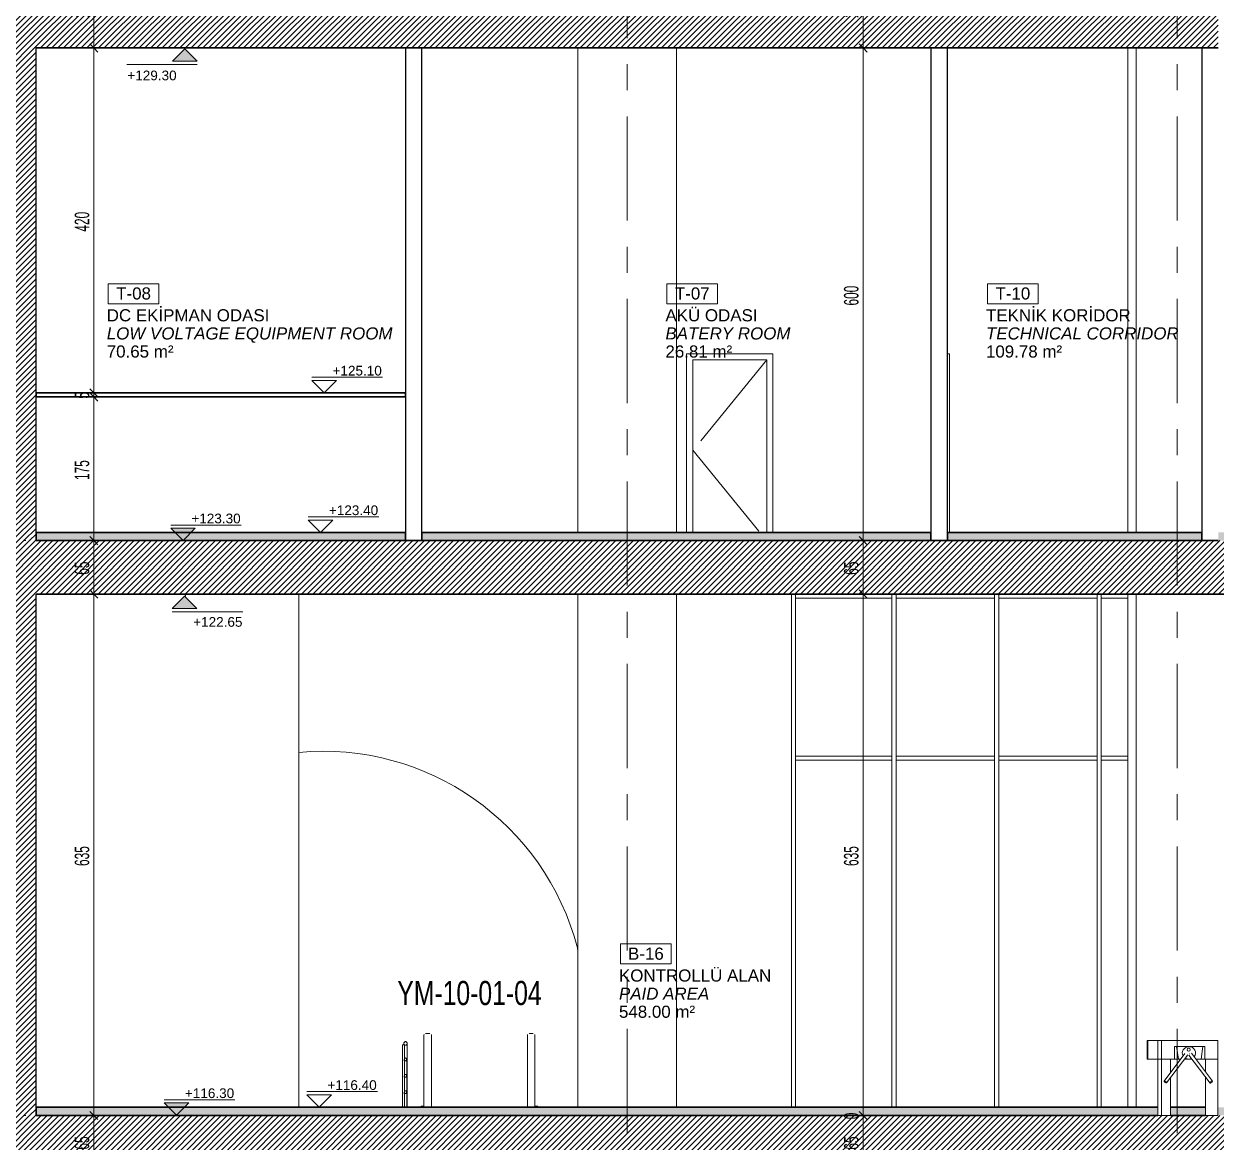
# Model space of a CAD drawing. Header units: centimetres. Extents: x 1976 to 8269, y 9888 to 14030.
# Drawn here: x 4126 to 5578, y 11598 to 12959 of the extents above; entities that cross this region are included whole.
import ezdxf

# ---------------------------------------------------------------- set-up
doc = ezdxf.new("R2010")
doc.units = ezdxf.units.CM
doc.header["$LTSCALE"] = 200
for name, pattern in [('Centre', [3.175, 0.635, -0.47625, 1.5875, -0.47625]), ('Dot 1mm', [0.1, 0, -0.1]), ('Grid Line 1_4_', [1.11125, 0.635, -0.15875, 0.15875, -0.15875])]:
    doc.linetypes.add(name, pattern=pattern)
for name, color, linetype, lineweight in [('A-ANNO-DIMS', 211, 'Continuous', 9), ('A-ANNO-DIMS-100', 211, 'Continuous', 9), ('A-AREA-IDEN', 2, 'Continuous', 9), ('A-DOOR', 31, 'Continuous', 9), ('A-DOOR-FRAM', 31, 'Continuous', 9), ('A-FLOR', 192, 'Continuous', 9), ('A-FLOR-HRAL', 11, 'Continuous', 9), ('A-FLOR-LEVL', 51, 'Continuous', 9), ('A-FLOR-PATT', 8, 'Continuous', 9), ('A-GENM', 13, 'Continuous', 9), ('A-GLAZ-CWMG', 51, 'Continuous', 9), ('A-WALL', 113, 'Continuous', 9), ('A-WALL-PATT', 111, 'Continuous', 25), ('G-ANNO-DIMS', 111, 'Continuous', 9), ('G-ANNO-TEXT', 231, 'Continuous', 9), ('Q-SPCQ', 91, 'Continuous', 9), ('S-COLS', 52, 'Continuous', 9), ('S-GRID', 1, 'Continuous', 9)]:
    doc.layers.add(name, color=color, linetype=linetype, lineweight=lineweight)
doc.styles.add('Arial_3', font='arial.ttf', dxfattribs={"height": 14.752994})
doc.styles.add('Arial_5', font='arial.ttf', dxfattribs={"height": 11.802395})
doc.styles.add('Arial_I', font='ariali.ttf', dxfattribs={"height": 14.752994})
doc.styles.add('Swis721 LtCn BT', font='swisscl.ttf', dxfattribs={"height": 29.399076})
doc.styles.add('Swis721 LtCn BT_2', font='swisscl.ttf', dxfattribs={"width": 0.8, "height": 17.639445})
doc.dimstyles.new('IUAS_DIMENSION_INSIDE_100', dxfattribs={"dimscale": 30.48, "dimtxt": 18, "dimasz": 0.328084, "dimexe": 0.328084, "dimexo": 0.0625, "dimgap": 0, "dimtad": 1, "dimdec": 0, "dimdsep": 46, "dimtxsty": 'Swis721 LtCn BT_2', "dimblk1": 'OBLIQUE', "dimblk2": 'OBLIQUE', "dimsah": 1, "dimcen": 0.09, "dimdle": 0.328084, "dimazin": 0, "dimtfac": 1, "dimtdec": 4, "dimtix": 1, "dimtmove": 0, "dimatfit": 3, "dimfxl": 0.656168, "dimfxlon": 1, "dimtvp": 1, "dimtolj": 1, "dimtzin": 0, "dimarcsym": 2})
pattern_1 = [(45, (4932.762, 11977.5), (-3.535534, 3.535534), [])]
pattern_2 = [(50, (4932.76, 11977.5), (72.8738, -6.376), [7.62, -83.82]), (355, (4932.76, 11977.5), (-14.097, 76.4224), [6.096, -67.056]), (100.451, (4938.835, 11976.97), (58.777, 70.047), [6.476, -71.236]), (46.184, (4932.76, 11997.82), (108.4314, -16.8175), [11.43, -125.73]), (96.636, (4941.8, 11996.42), (94.961, 98.971), [9.714, -106.854]), (351.184, (4932.76, 11997.82), (94.962, 98.97), [9.144, -100.584]), (21, (4942.92, 11992.74), (60.6457, -40.9065), [7.62, -83.82]), (326, (4942.92, 11992.74), (24.721, 73.675), [6.096, -67.056]), (71.451, (4947.976, 11989.33), (85.367, 32.7687), [6.476, -71.236]), (37.5, (4932.762, 11977.5), (1.23552, 33.82243), [3.353, -62.89, 3.353, -64.719, -67.31]), (37.5, (4932.762, 11977.5), (1.23552, 33.82243), [-134.315, 3.353, -63.957]), (7.5, (4932.762, 11977.5), (26.72815, 40.07255), [3.353, -35.458, 3.353, -61.366, -25.654]), (7.5, (4932.762, 11977.5), (26.72815, 40.07255), [-103.53, 3.353, -22.301]), (327.5, (4910.105, 11977.5), (54.2363, -2.2921), [3.353, -22.047, 3.353, -75.895, -105.156]), (327.5, (4910.105, 11977.5), (54.2363, -2.2921), [-104.648, 3.353, -101.803]), (317.5, (4899.945, 11977.5), (59.2516, 10.1701), [3.353, -29.667, 3.353, -49.276, -74.676]), (317.5, (4899.945, 11977.5), (59.2516, 10.1701), [-85.649, 3.353, -71.323])]

# ---------------------------------------------------------------- blocks, each defined once
blk = doc.blocks.new('A-YURUYEN MERDIVEN - 695_00-1415770-B')
at = {"layer": 'A-GENM'}
for p, q in [((4620, 11730), (4615, 11730)), ((4746, 11730), (4741, 11730)), ((4609.8, 11641.2), (4608.5, 11640)), ((4613, 11641.2), (4609.8, 11641.2)), ((4622.5, 11640), (4622, 11640.5)), ((4738.9, 11640.4), (4738.5, 11640)), ((4751.3, 11641.2), (4748, 11641.2)), ((4752.5, 11640), (4751.3, 11641.2))]:
    blk.add_line(p, q, dxfattribs=at)
at = {"layer": 'A-GENM', "flags": 128}
for points in [[(4613, 11728), (4613, 11728.1), (4613, 11728.2), (4613, 11728.2), (4613.1, 11728.3), (4613.1, 11728.4), (4613.1, 11728.5)], [(4613, 11728), (4613, 11728), (4613, 11727.9), (4613, 11727.7), (4613, 11727.4), (4613, 11727.1), (4613, 11726.7), (4613, 11726.3), (4613, 11725.8), (4613, 11725.2), (4613, 11724.5), (4613, 11723.8), (4613, 11723), (4613, 11722.2), (4613, 11721.3), (4613, 11720.3), (4613, 11719.3), (4613, 11718.2), (4613, 11717.1), (4613, 11715.9), (4613, 11714.7), (4613, 11713.4), (4613, 11712), (4613, 11710.7), (4613, 11709.2), (4613, 11707.8), (4613, 11706.3), (4613, 11704.7), (4613, 11703.2), (4613, 11701.6), (4613, 11699.9), (4613, 11698.3), (4613, 11696.6), (4613, 11694.9), (4613, 11693.2), (4613, 11691.5), (4613, 11689.7), (4613, 11688), (4613, 11686.2), (4613, 11684.5), (4613, 11682.7), (4613, 11681), (4613, 11679.2), (4613, 11677.5), (4613, 11675.7), (4613, 11674), (4613, 11672.3), (4613, 11670.6), (4613, 11668.9), (4613, 11667.3), (4613, 11665.7), (4613, 11664.1), (4613, 11662.6), (4613, 11661), (4613, 11659.5), (4613, 11658.1), (4613, 11656.7), (4613, 11655.3), (4613, 11654), (4613, 11652.8), (4613, 11651.6), (4613, 11650.4), (4613, 11649.3), (4613, 11648.2), (4613, 11647.2), (4613, 11646.3), (4613, 11645.4), (4613, 11644.6), (4613, 11643.9), (4613, 11643.2), (4613, 11642.5), (4613, 11642), (4613, 11641.5), (4613, 11641.1), (4613, 11640.7), (4613, 11640.4), (4613, 11640.2), (4613, 11640.1), (4613, 11640), (4613, 11640)], [(4622, 11728.4), (4622, 11728.3), (4622, 11728.3), (4622, 11728.2), (4622, 11728.1), (4622, 11728), (4622, 11728)], [(4622, 11640), (4622, 11640), (4622, 11640.1), (4622, 11640.3), (4622, 11640.6), (4622, 11640.9), (4622, 11641.3), (4622, 11641.7), (4622, 11642.2), (4622, 11642.8), (4622, 11643.5), (4622, 11644.2), (4622, 11645), (4622, 11645.8), (4622, 11646.7), (4622, 11647.7), (4622, 11648.7), (4622, 11649.8), (4622, 11650.9), (4622, 11652.1), (4622, 11653.3), (4622, 11654.6), (4622, 11656), (4622, 11657.3), (4622, 11658.8), (4622, 11660.2), (4622, 11661.7), (4622, 11663.3), (4622, 11664.8), (4622, 11666.4), (4622, 11668.1), (4622, 11669.7), (4622, 11671.4), (4622, 11673.1), (4622, 11674.8), (4622, 11676.5), (4622, 11678.3), (4622, 11680), (4622, 11681.8), (4622, 11683.5), (4622, 11685.3), (4622, 11687), (4622, 11688.8), (4622, 11690.5), (4622, 11692.3), (4622, 11694), (4622, 11695.7), (4622, 11697.4), (4622, 11699.1), (4622, 11700.7), (4622, 11702.3), (4622, 11703.9), (4622, 11705.4), (4622, 11707), (4622, 11708.5), (4622, 11709.9), (4622, 11711.3), (4622, 11712.7), (4622, 11714), (4622, 11715.2), (4622, 11716.4), (4622, 11717.6), (4622, 11718.7), (4622, 11719.8), (4622, 11720.8), (4622, 11721.7), (4622, 11722.6), (4622, 11723.4), (4622, 11724.1), (4622, 11724.8), (4622, 11725.5), (4622, 11726), (4622, 11726.5), (4622, 11726.9), (4622, 11727.3), (4622, 11727.6), (4622, 11727.8), (4622, 11727.9), (4622, 11728), (4622, 11728)], [(4739, 11728), (4739, 11728.1), (4739, 11728.2), (4739, 11728.2), (4739.1, 11728.3), (4739.1, 11728.4), (4739.1, 11728.5)], [(4739, 11728), (4739, 11728), (4739, 11727.9), (4739, 11727.7), (4739, 11727.4), (4739, 11727.1), (4739, 11726.7), (4739, 11726.3), (4739, 11725.8), (4739, 11725.2), (4739, 11724.5), (4739, 11723.8), (4739, 11723), (4739, 11722.2), (4739, 11721.3), (4739, 11720.3), (4739, 11719.3), (4739, 11718.2), (4739, 11717.1), (4739, 11715.9), (4739, 11714.7), (4739, 11713.4), (4739, 11712), (4739, 11710.7), (4739, 11709.2), (4739, 11707.8), (4739, 11706.3), (4739, 11704.7), (4739, 11703.2), (4739, 11701.6), (4739, 11699.9), (4739, 11698.3), (4739, 11696.6), (4739, 11694.9), (4739, 11693.2), (4739, 11691.5), (4739, 11689.7), (4739, 11688), (4739, 11686.2), (4739, 11684.5), (4739, 11682.7), (4739, 11681), (4739, 11679.2), (4739, 11677.5), (4739, 11675.7), (4739, 11674), (4739, 11672.3), (4739, 11670.6), (4739, 11668.9), (4739, 11667.3), (4739, 11665.7), (4739, 11664.1), (4739, 11662.6), (4739, 11661), (4739, 11659.5), (4739, 11658.1), (4739, 11656.7), (4739, 11655.3), (4739, 11654), (4739, 11652.8), (4739, 11651.6), (4739, 11650.4), (4739, 11649.3), (4739, 11648.2), (4739, 11647.2), (4739, 11646.3), (4739, 11645.4), (4739, 11644.6), (4739, 11643.9), (4739, 11643.2), (4739, 11642.5), (4739, 11642), (4739, 11641.5), (4739, 11641.1), (4739, 11640.7), (4739, 11640.4), (4739, 11640.2), (4739, 11640.1), (4739, 11640), (4739, 11640)], [(4748, 11728.4), (4748, 11728.3), (4748, 11728.3), (4748, 11728.2), (4748, 11728.1), (4748, 11728), (4748, 11728)], [(4748, 11640), (4748, 11640), (4748, 11640.1), (4748, 11640.3), (4748, 11640.6), (4748, 11640.9), (4748, 11641.3), (4748, 11641.7), (4748, 11642.2), (4748, 11642.8), (4748, 11643.5), (4748, 11644.2), (4748, 11645), (4748, 11645.8), (4748, 11646.7), (4748, 11647.7), (4748, 11648.7), (4748, 11649.8), (4748, 11650.9), (4748, 11652.1), (4748, 11653.3), (4748, 11654.6), (4748, 11656), (4748, 11657.3), (4748, 11658.8), (4748, 11660.2), (4748, 11661.7), (4748, 11663.3), (4748, 11664.8), (4748, 11666.4), (4748, 11668.1), (4748, 11669.7), (4748, 11671.4), (4748, 11673.1), (4748, 11674.8), (4748, 11676.5), (4748, 11678.3), (4748, 11680), (4748, 11681.8), (4748, 11683.5), (4748, 11685.3), (4748, 11687), (4748, 11688.8), (4748, 11690.5), (4748, 11692.3), (4748, 11694), (4748, 11695.7), (4748, 11697.4), (4748, 11699.1), (4748, 11700.7), (4748, 11702.3), (4748, 11703.9), (4748, 11705.4), (4748, 11707), (4748, 11708.5), (4748, 11709.9), (4748, 11711.3), (4748, 11712.7), (4748, 11714), (4748, 11715.2), (4748, 11716.4), (4748, 11717.6), (4748, 11718.7), (4748, 11719.8), (4748, 11720.8), (4748, 11721.7), (4748, 11722.6), (4748, 11723.4), (4748, 11724.1), (4748, 11724.8), (4748, 11725.5), (4748, 11726), (4748, 11726.5), (4748, 11726.9), (4748, 11727.3), (4748, 11727.6), (4748, 11727.8), (4748, 11727.9), (4748, 11728), (4748, 11728)]]:
    blk.add_lwpolyline(points, dxfattribs=at)
blk = doc.blocks.new('Normal-Turnstile - 3 Lanes _1 ADA DUZ-1448486-B')
at = {"layer": 'Q-SPCQ'}
for p, q in [((5493.7, 11721.4), (5494.7, 11721.4)), ((5493.7, 11721.4), (5493.7, 11698.6)), ((5494.7, 11721.4), (5507, 11721.4)), ((5494.7, 11721.4), (5494.7, 11698.6)), ((5507, 11721.4), (5511.4, 11721.4)), ((5507, 11721.4), (5507, 11698.6)), ((5511.4, 11721.4), (5578.1, 11721.4)), ((5511.4, 11721.4), (5511.4, 11698.6)), ((5578.1, 11721.4), (5580, 11721.4)), ((5580, 11698.6), (5580, 11721.4)), ((5539.7, 11705.4), (5514.5, 11671.9)), ((5527.3, 11698.6), (5527.3, 11713.8)), ((5527.3, 11713.8), (5564.2, 11713.8)), ((5529.6, 11713.8), (5532, 11698.6)), ((5573.6, 11671.8), (5547.9, 11705.9)), ((5559.5, 11698.6), (5561.8, 11713.8)), ((5564.2, 11713.8), (5564.2, 11698.6)), ((5494.7, 11698.6), (5493.7, 11698.6)), ((5507, 11698.6), (5494.7, 11698.6)), ((5511.4, 11698.6), (5507, 11698.6)), ((5507, 11698.6), (5511.4, 11698.6)), ((5507, 11698.6), (5507, 11630)), ((5527.3, 11698.6), (5511.4, 11698.6)), ((5511.4, 11698.6), (5520.3, 11698.6)), ((5511.4, 11698.6), (5511.4, 11630)), ((5517.5, 11669.6), (5543.2, 11703.7)), ((5522.2, 11682.2), (5522.2, 11698.6)), ((5532, 11698.6), (5527.3, 11698.6)), ((5534.6, 11698.6), (5532, 11698.6)), ((5548.6, 11698.6), (5539.4, 11698.6)), ((5544.8, 11703.6), (5570.5, 11669.5)), ((5559.5, 11698.6), (5553.4, 11698.6)), ((5564.2, 11698.6), (5559.5, 11698.6)), ((5578.1, 11698.6), (5564.2, 11698.6)), ((5564.8, 11698.6), (5564.8, 11683.4)), ((5566.7, 11698.6), (5578.1, 11698.6)), ((5580, 11698.6), (5578.1, 11698.6)), ((5578.1, 11698.6), (5580, 11698.6)), ((5580, 11630), (5580, 11698.6)), ((5564.8, 11677.1), (5564.8, 11630)), ((5522.2, 11630), (5522.2, 11675.8)), ((5511.4, 11630), (5507, 11630)), ((5520.3, 11630), (5511.4, 11630)), ((5522.2, 11630), (5520.3, 11630)), ((5564.8, 11630), (5526.7, 11630)), ((5564.8, 11630), (5526.7, 11630)), ((5564.8, 11630), (5526.7, 11630)), ((5566.7, 11630), (5564.8, 11630)), ((5578.1, 11630), (5566.7, 11630)), ((5580, 11630), (5578.1, 11630))]:
    blk.add_line(p, q, dxfattribs=at)
for radius, start, end in [(1.9, 90, 270), (1.91, 270, 90)]:
    blk.add_arc((5544.5, 11710.1), radius, start, end, dxfattribs=at)
for centre, major_axis, ratio, start_param, end_param in [((5544.8, 11706.2), (8.12, 0), 0.929807, 1.570796, 3.628179), ((5544.8, 11706.2), (8.12, 0), 0.929807, 5.619197, 7.853982), ((5546.4, 11704.7), (1.52, 1.15), 0.358368, 1.570796, 1.88135), ((5544.8, 11706.2), (8.12, 0), 0.929807, 4.130847, 4.712389), ((5544.8, 11706.2), (8.12, 0), 0.929807, 4.712389, 5.12881), ((5516, 11670.8), (-1.52, 1.15), 0.358368, 4.712389, 7.853982), ((5516, 11670.8), (-1.52, 1.15), 0.358368, 1.570796, 4.712389), ((5572, 11670.6), (1.52, 1.15), 0.358368, 1.570796, 4.712389), ((5572, 11670.6), (1.52, 1.15), 0.358368, 4.712389, 7.853982)]:
    blk.add_ellipse(centre, major_axis=major_axis, ratio=ratio, start_param=start_param, end_param=end_param, dxfattribs=at)
blk = doc.blocks.new('M_Double-Flush - IUAS_A_DOOR_K5 _yangına dayanıklı saç kapı 180x220_-1640896-B')
at = {"layer": 'A-DOOR-FRAM'}
for p, q in [((5250.5, 12557.6), (5253, 12557.6)), ((5253, 12557.6), (5253, 12340))]:
    blk.add_line(p, q, dxfattribs=at)
blk = doc.blocks.new('Rectangular Mullion - 50 x 150mm-1756262-B')
at = {"layer": 'A-GLAZ-CWMG'}
for q in [(5438, 12265), (5470.5, 12260)]:
    blk.add_line((5438, 12260), q, dxfattribs=at)
blk = doc.blocks.new('Rectangular Mullion - 50 x 150mm-1759122-B')
at = {"layer": 'A-GLAZ-CWMG'}
blk.add_line((5065.527276, 12065), (5065.527276, 12265), dxfattribs=at)
blk = doc.blocks.new('Rectangular Mullion - 50 x 150mm-V3-B')
at = {"layer": 'A-GLAZ-CWMG'}
for p, q in [((5065.5, 12260), (5065.5, 12265)), ((5065.5, 12260), (5183, 12260)), ((5183, 12265), (5183, 12260))]:
    blk.add_line(p, q, dxfattribs=at)
blk = doc.blocks.new('Rectangular Mullion - 50 x 150mm-1756267-B')
at = {"layer": 'A-GLAZ-CWMG'}
for p, q in [((5188, 12260), (5188, 12265)), ((5188, 12260), (5308, 12260)), ((5308, 12265), (5308, 12260))]:
    blk.add_line(p, q, dxfattribs=at)
blk = doc.blocks.new('Rectangular Mullion - 50 x 150mm-1461260-B')
at = {"layer": 'A-GLAZ-CWMG'}
blk.add_line((5065.527276, 11640), (5065.527276, 12065), dxfattribs=at)
blk = doc.blocks.new('Rectangular Mullion - 50 x 150mm-1756269-B')
at = {"layer": 'A-GLAZ-CWMG'}
for p, q in [((5065.5, 12062.5), (5065.5, 12067.5)), ((5183, 12067.5), (5065.5, 12067.5)), ((5065.5, 12062.5), (5183, 12062.5)), ((5183, 12067.5), (5183, 12062.5))]:
    blk.add_line(p, q, dxfattribs=at)
blk = doc.blocks.new('Rectangular Mullion - 50 x 150mm-1756270-B')
at = {"layer": 'A-GLAZ-CWMG'}
for p, q in [((5188, 12062.5), (5188, 12067.5)), ((5308, 12067.5), (5188, 12067.5)), ((5188, 12062.5), (5308, 12062.5)), ((5308, 12067.5), (5308, 12062.5))]:
    blk.add_line(p, q, dxfattribs=at)
blk = doc.blocks.new('Rectangular Mullion - 50 x 150mm-1461251-B')
at = {"layer": 'A-GLAZ-CWMG'}
for p, q in [((5183, 12065), (5183, 11640)), ((5188, 11640), (5188, 12065))]:
    blk.add_line(p, q, dxfattribs=at)
blk = doc.blocks.new('Rectangular Mullion - 50 x 150mm-1759126-B')
at = {"layer": 'A-GLAZ-CWMG'}
for p, q in [((5183, 12265), (5183, 12065)), ((5188, 12065), (5188, 12265))]:
    blk.add_line(p, q, dxfattribs=at)
blk = doc.blocks.new('Rectangular Mullion - 50 x 150mm-V4-B')
at = {"layer": 'A-GLAZ-CWMG'}
for p, q in [((5438, 12062.5), (5438, 12067.5)), ((5470.5, 12067.5), (5438, 12067.5)), ((5438, 12062.5), (5470.5, 12062.5))]:
    blk.add_line(p, q, dxfattribs=at)
blk = doc.blocks.new('M_Single-Flush1 - K1-KAPI 900 x 2200mm-V5-B')
at = {"layer": 'A-DOOR', "linetype": 'Centre'}
for p, q in [((5030.5, 12550), (4940.5, 12440)), ((4940.5, 12440), (5022.3, 12340))]:
    blk.add_line(p, q, dxfattribs=at)
at = {"layer": 'A-DOOR-FRAM'}
for p, q in [((4932.9, 12557.6), (4932.9, 12340)), ((5038.1, 12557.6), (4932.9, 12557.6)), ((4940.5, 12340), (4940.5, 12550)), ((4940.5, 12550), (5030.5, 12550)), ((5030.5, 12550), (5030.5, 12340)), ((5038.1, 12340), (5038.1, 12557.6))]:
    blk.add_line(p, q, dxfattribs=at)
blk = doc.blocks.new('Railing - 25mm 2-1643201-B')
at = {"layer": 'A-FLOR-HRAL'}
for p, q in [((4586.7, 11640), (4586.7, 11715.4)), ((4589.2, 11715.4), (4589.2, 11640))]:
    blk.add_line(p, q, dxfattribs=at)
at = {"layer": 'A-FLOR-HRAL', "flags": 128}
blk.add_lwpolyline([(4586.7, 11715.4), (4586.9, 11715.7), (4587.2, 11716), (4587.7, 11716.1), (4588.3, 11716.1), (4588.8, 11716), (4589.1, 11715.7), (4589.2, 11715.4)], dxfattribs=at)
blk = doc.blocks.new('Railing - Railing-1643190-B')
at = {"layer": 'A-FLOR-HRAL'}
for p, q in [((4588.5, 11717.7), (4588.5, 11715.8)), ((4592.5, 11640), (4592.5, 11717.7)), ((4589, 11698.3), (4589, 11696.5)), ((4592, 11678.3), (4592, 11698.3)), ((4589, 11678.3), (4589, 11676.5)), ((4592, 11658.3), (4592, 11678.3)), ((4589, 11658.3), (4589, 11656.5)), ((4592, 11640), (4592, 11658.3))]:
    blk.add_line(p, q, dxfattribs=at)
at = {"layer": 'A-FLOR-HRAL', "flags": 128}
for points in [[(4592.5, 11717.7), (4592.4, 11718.3), (4592.2, 11718.9), (4591.9, 11719.3), (4591.5, 11719.7), (4591, 11719.9), (4590.5, 11720), (4590, 11719.9), (4589.5, 11719.7), (4589.1, 11719.3), (4588.8, 11718.9), (4588.6, 11718.3), (4588.5, 11717.7)], [(4588.5, 11717.7), (4588.6, 11717.1), (4588.8, 11716.6), (4589.1, 11716.1), (4589.5, 11715.7), (4590, 11715.5), (4590.5, 11715.4), (4591, 11715.5), (4591.5, 11715.7), (4591.9, 11716.1), (4592.2, 11716.6), (4592.4, 11717.1), (4592.5, 11717.7)], [(4592, 11698.3), (4591.9, 11698.7), (4591.8, 11699.1), (4591.5, 11699.5), (4591.2, 11699.8), (4590.9, 11699.9), (4590.5, 11700), (4590.1, 11699.9), (4589.7, 11699.8), (4589.4, 11699.5), (4589.2, 11699.1)], [(4589.2, 11697.4), (4589.4, 11697.1), (4589.7, 11696.8), (4590.1, 11696.6), (4590.5, 11696.6), (4590.9, 11696.6), (4591.2, 11696.8), (4591.5, 11697.1), (4591.8, 11697.4), (4591.9, 11697.8), (4592, 11698.3)], [(4592, 11678.3), (4591.9, 11678.7), (4591.8, 11679.1), (4591.5, 11679.5), (4591.2, 11679.8), (4590.9, 11679.9), (4590.5, 11680), (4590.1, 11679.9), (4589.7, 11679.8), (4589.4, 11679.5), (4589.2, 11679.1)], [(4589.2, 11677.4), (4589.4, 11677.1), (4589.7, 11676.8), (4590.1, 11676.6), (4590.5, 11676.6), (4590.9, 11676.6), (4591.2, 11676.8), (4591.5, 11677.1), (4591.8, 11677.4), (4591.9, 11677.8), (4592, 11678.3)], [(4592, 11658.3), (4591.9, 11658.7), (4591.8, 11659.1), (4591.5, 11659.5), (4591.2, 11659.8), (4590.9, 11659.9), (4590.5, 11660), (4590.1, 11659.9), (4589.7, 11659.8), (4589.4, 11659.5), (4589.2, 11659.1)], [(4589.2, 11657.4), (4589.4, 11657.1), (4589.7, 11656.8), (4590.1, 11656.6), (4590.5, 11656.6), (4590.9, 11656.6), (4591.2, 11656.8), (4591.5, 11657.1), (4591.8, 11657.4), (4591.9, 11657.8), (4592, 11658.3)]]:
    blk.add_lwpolyline(points, dxfattribs=at)
blk.add_blockref('Railing - 25mm 2-1643201-B', (0, 0))
blk = doc.blocks.new('IUAS_A_ROOM_100S - No_İsmi_Alan-1315501-B')
at = {"layer": 'A-AREA-IDEN'}
for p, q in [((4228.2, 12642.9), (4228.2, 12618.5)), ((4228.2, 12642.9), (4290.2, 12642.9)), ((4290.2, 12642.9), (4290.2, 12618.5)), ((4228.2, 12618.5), (4290.2, 12618.5))]:
    blk.add_line(p, q, dxfattribs=at)
blk = doc.blocks.new('Spot Elevations - IUAS_A_SECTION_FLOOR_CONCRETE-1317280-B')
at = {"layer": 'G-ANNO-DIMS'}
blk.add_hatch(color=256, dxfattribs=at).paths.add_polyline_path([(5801.8, 10950), (5786.8, 10935), (5771.8, 10950)], flags=0)
for p, q in [((5771.8, 10954), (5857.8, 10954)), ((5771.8, 10950), (5801.8, 10950)), ((5786.8, 10935), (5771.8, 10950)), ((5801.8, 10950), (5771.8, 10950)), ((5771.8, 10950), (5786.8, 10935)), ((5801.8, 10950), (5786.8, 10935)), ((5786.8, 10935), (5801.8, 10950))]:
    blk.add_line(p, q, dxfattribs=at)
blk = doc.blocks.new('DIMBLOCK8-B')
at = {"layer": 'A-ANNO-DIMS-100', "transparency": 16777216}
for p, q in [((4230.9, 13030), (4200.9, 13030)), ((4210.9, 13030), (4205.9, 13035)), ((4210.9, 13040), (4210.9, 12930)), ((4210.9, 13030), (4215.9, 13025)), ((4210.9, 13030), (4230.9, 13030)), ((4230.9, 12930), (4200.9, 12930)), ((4210.9, 12930), (4205.9, 12935)), ((4210.9, 12930), (4215.9, 12925)), ((4210.9, 12930), (4230.9, 12930))]:
    blk.add_line(p, q, dxfattribs=at)
at = {"layer": 'A-ANNO-DIMS-100', "color": 0, "transparency": 16777216, "insert": (4187.6, 12966.3), "char_height": 17.64, "width": 32.914, "attachment_point": 1, "rotation": 90, "line_spacing_factor": 0.971848, "style": 'Swis721 LtCn BT_2'}
blk.add_mtext('100', dxfattribs=at)
blk = doc.blocks.new('_Oblique')
at = {"color": 0, "linetype": 'ByBlock', "lineweight": -2}
blk.add_line((-0.5, -0.5), (0.5, 0.5), dxfattribs=at)
blk = doc.blocks.new('DIMBLOCK9-B')
at = {"layer": 'A-ANNO-DIMS-100', "transparency": 16777216}
for p, q in [((4230.9, 12930), (4200.9, 12930)), ((4210.9, 12930), (4205.9, 12935)), ((4210.9, 12930), (4210.9, 12510)), ((4210.9, 12930), (4215.9, 12925)), ((4210.9, 12930), (4230.9, 12930)), ((4230.9, 12510), (4200.9, 12510)), ((4210.9, 12510), (4205.9, 12515)), ((4210.9, 12510), (4215.9, 12505)), ((4210.9, 12510), (4230.9, 12510))]:
    blk.add_line(p, q, dxfattribs=at)
at = {"layer": 'A-ANNO-DIMS-100', "color": 0, "transparency": 16777216, "insert": (4187.6, 12706.3), "char_height": 17.64, "width": 32.914, "attachment_point": 1, "rotation": 90, "line_spacing_factor": 0.971848, "style": 'Swis721 LtCn BT_2'}
blk.add_mtext('420', dxfattribs=at)
blk = doc.blocks.new('DIMBLOCK10-B')
at = {"layer": 'A-ANNO-DIMS-100', "transparency": 16777216}
for p, q in [((4230.9, 12510), (4200.9, 12510)), ((4230.9, 12505), (4200.9, 12505)), ((4210.9, 12510), (4205.9, 12515)), ((4210.9, 12505), (4205.9, 12510)), ((4210.9, 12510), (4210.9, 12505)), ((4210.9, 12510), (4215.9, 12505)), ((4210.9, 12510), (4230.9, 12510)), ((4210.9, 12505), (4215.9, 12500)), ((4210.9, 12505), (4230.9, 12505))]:
    blk.add_line(p, q, dxfattribs=at)
at = {"layer": 'A-ANNO-DIMS-100', "color": 0, "transparency": 16777216, "insert": (4187.6, 12502.9), "char_height": 17.639, "width": 10.971, "attachment_point": 1, "rotation": 90, "line_spacing_factor": 0.971848, "style": 'Swis721 LtCn BT_2'}
blk.add_mtext('\\fSwis721 LtCn BT|b0|i0|c162|p34|;\\W.8;5', dxfattribs=at)
blk = doc.blocks.new('DIMBLOCK11-B')
at = {"layer": 'A-ANNO-DIMS-100', "transparency": 16777216}
for p, q in [((4230.9, 12505), (4200.9, 12505)), ((4210.9, 12505), (4205.9, 12510)), ((4210.9, 12505), (4210.9, 12330)), ((4210.9, 12505), (4215.9, 12500)), ((4210.9, 12505), (4230.9, 12505)), ((4230.9, 12330), (4200.9, 12330)), ((4210.9, 12330), (4205.9, 12335)), ((4210.9, 12330), (4215.9, 12325)), ((4210.9, 12330), (4230.9, 12330))]:
    blk.add_line(p, q, dxfattribs=at)
at = {"layer": 'A-ANNO-DIMS-100', "color": 0, "transparency": 16777216, "insert": (4187.6, 12403.8), "char_height": 17.64, "width": 32.914, "attachment_point": 1, "rotation": 90, "line_spacing_factor": 0.971848, "style": 'Swis721 LtCn BT_2'}
blk.add_mtext('175', dxfattribs=at)
blk = doc.blocks.new('DIMBLOCK12-B')
at = {"layer": 'A-ANNO-DIMS-100', "transparency": 16777216}
for p, q in [((4230.9, 12330), (4200.9, 12330)), ((4210.9, 12330), (4205.9, 12335)), ((4210.9, 12330), (4210.9, 12265)), ((4210.9, 12330), (4215.9, 12325)), ((4210.9, 12330), (4230.9, 12330)), ((4230.9, 12265), (4200.9, 12265)), ((4210.9, 12265), (4205.9, 12270)), ((4210.9, 12265), (4215.9, 12260)), ((4210.9, 12265), (4230.9, 12265))]:
    blk.add_line(p, q, dxfattribs=at)
at = {"layer": 'A-ANNO-DIMS-100', "color": 0, "transparency": 16777216, "insert": (4187.6, 12288.4), "char_height": 17.64, "width": 21.943, "attachment_point": 1, "rotation": 90, "line_spacing_factor": 0.971848, "style": 'Swis721 LtCn BT_2'}
blk.add_mtext('65', dxfattribs=at)
blk = doc.blocks.new('DIMBLOCK13-B')
at = {"layer": 'A-ANNO-DIMS-100', "transparency": 16777216}
for p, q in [((4230.9, 12265), (4200.9, 12265)), ((4210.9, 12265), (4205.9, 12270)), ((4210.9, 12265), (4210.9, 11630)), ((4210.9, 12265), (4215.9, 12260)), ((4210.9, 12265), (4230.9, 12265)), ((4210.9, 11630), (4205.9, 11635)), ((4230.9, 11630), (4200.9, 11630)), ((4210.9, 11630), (4215.9, 11625)), ((4210.9, 11630), (4230.9, 11630))]:
    blk.add_line(p, q, dxfattribs=at)
at = {"layer": 'A-ANNO-DIMS-100', "color": 0, "transparency": 16777216, "insert": (4187.6, 11933.8), "char_height": 17.64, "width": 32.914, "attachment_point": 1, "rotation": 90, "line_spacing_factor": 0.971848, "style": 'Swis721 LtCn BT_2'}
blk.add_mtext('635', dxfattribs=at)
blk = doc.blocks.new('DIMBLOCK14-B')
at = {"layer": 'A-ANNO-DIMS-100', "transparency": 16777216}
for p, q in [((4210.9, 11630), (4205.9, 11635)), ((4230.9, 11630), (4200.9, 11630)), ((4210.9, 11630), (4210.9, 11565)), ((4210.9, 11630), (4215.9, 11625)), ((4210.9, 11630), (4230.9, 11630)), ((4230.9, 11565), (4200.9, 11565)), ((4210.9, 11565), (4205.9, 11570)), ((4210.9, 11565), (4215.9, 11560)), ((4210.9, 11565), (4230.9, 11565))]:
    blk.add_line(p, q, dxfattribs=at)
at = {"layer": 'A-ANNO-DIMS-100', "color": 0, "transparency": 16777216, "insert": (4187.6, 11588.4), "char_height": 17.64, "width": 21.943, "attachment_point": 1, "rotation": 90, "line_spacing_factor": 0.971848, "style": 'Swis721 LtCn BT_2'}
blk.add_mtext('65', dxfattribs=at)
blk = doc.blocks.new('DIMBLOCK43-B')
at = {"layer": 'A-ANNO-DIMS-100', "transparency": 16777216}
for p, q in [((5148, 11630), (5143, 11635)), ((5128, 11630), (5158, 11630)), ((5148, 11630), (5128, 11630)), ((5148, 11565), (5148, 11630)), ((5148, 11630), (5153, 11625)), ((5128, 11565), (5158, 11565)), ((5148, 11565), (5128, 11565)), ((5148, 11565), (5143, 11570)), ((5148, 11565), (5153, 11560))]:
    blk.add_line(p, q, dxfattribs=at)
at = {"layer": 'A-ANNO-DIMS-100', "color": 0, "transparency": 16777216, "insert": (5124.6, 11588.4), "char_height": 17.64, "width": 21.943, "attachment_point": 1, "rotation": 90, "line_spacing_factor": 0.971848, "style": 'Swis721 LtCn BT_2'}
blk.add_mtext('65', dxfattribs=at)
blk = doc.blocks.new('DIMBLOCK44-B')
at = {"layer": 'A-ANNO-DIMS-100', "transparency": 16777216}
for p, q in [((5148, 11630), (5143, 11635)), ((5148, 11630), (5143, 11635)), ((5128, 11630), (5158, 11630)), ((5148, 11630), (5128, 11630)), ((5128, 11630), (5158, 11630)), ((5148, 11630), (5128, 11630)), ((5148, 11630), (5148, 11630)), ((5148, 11630), (5153, 11625)), ((5148, 11630), (5153, 11625))]:
    blk.add_line(p, q, dxfattribs=at)
at = {"layer": 'A-ANNO-DIMS-100', "color": 0, "transparency": 16777216, "insert": (5124.6, 11625.4), "char_height": 17.639, "width": 10.971, "attachment_point": 1, "rotation": 90, "line_spacing_factor": 0.971848, "style": 'Swis721 LtCn BT_2'}
blk.add_mtext('\\fSwis721 LtCn BT|b0|i0|c162|p34|;\\W.8;0', dxfattribs=at)
blk = doc.blocks.new('DIMBLOCK45-B')
at = {"layer": 'A-ANNO-DIMS-100', "transparency": 16777216}
for p, q in [((5128, 12265), (5158, 12265)), ((5148, 12265), (5128, 12265)), ((5148, 12265), (5143, 12270)), ((5148, 11630), (5148, 12265)), ((5148, 12265), (5153, 12260)), ((5148, 11630), (5143, 11635)), ((5128, 11630), (5158, 11630)), ((5148, 11630), (5128, 11630)), ((5148, 11630), (5153, 11625))]:
    blk.add_line(p, q, dxfattribs=at)
at = {"layer": 'A-ANNO-DIMS-100', "color": 0, "transparency": 16777216, "insert": (5124.6, 11933.8), "char_height": 17.64, "width": 32.914, "attachment_point": 1, "rotation": 90, "line_spacing_factor": 0.971848, "style": 'Swis721 LtCn BT_2'}
blk.add_mtext('635', dxfattribs=at)
blk = doc.blocks.new('DIMBLOCK46-B')
at = {"layer": 'A-ANNO-DIMS-100', "transparency": 16777216}
for p, q in [((5128, 12330), (5158, 12330)), ((5148, 12330), (5128, 12330)), ((5148, 12330), (5143, 12335)), ((5148, 12265), (5148, 12330)), ((5148, 12330), (5153, 12325)), ((5128, 12265), (5158, 12265)), ((5148, 12265), (5128, 12265)), ((5148, 12265), (5143, 12270)), ((5148, 12265), (5153, 12260))]:
    blk.add_line(p, q, dxfattribs=at)
at = {"layer": 'A-ANNO-DIMS-100', "color": 0, "transparency": 16777216, "insert": (5124.6, 12288.4), "char_height": 17.64, "width": 21.943, "attachment_point": 1, "rotation": 90, "line_spacing_factor": 0.971848, "style": 'Swis721 LtCn BT_2'}
blk.add_mtext('65', dxfattribs=at)
blk = doc.blocks.new('DIMBLOCK47-B')
at = {"layer": 'A-ANNO-DIMS-100', "transparency": 16777216}
for p, q in [((5128, 12930), (5158, 12930)), ((5148, 12930), (5128, 12930)), ((5148, 12930), (5143, 12935)), ((5148, 12330), (5148, 12930)), ((5148, 12930), (5153, 12925)), ((5128, 12330), (5158, 12330)), ((5148, 12330), (5128, 12330)), ((5148, 12330), (5143, 12335)), ((5148, 12330), (5153, 12325))]:
    blk.add_line(p, q, dxfattribs=at)
at = {"layer": 'A-ANNO-DIMS-100', "color": 0, "transparency": 16777216, "insert": (5124.6, 12616.3), "char_height": 17.64, "width": 32.914, "attachment_point": 1, "rotation": 90, "line_spacing_factor": 0.971848, "style": 'Swis721 LtCn BT_2'}
blk.add_mtext('600', dxfattribs=at)
blk = doc.blocks.new('DIMBLOCK48-B')
at = {"layer": 'A-ANNO-DIMS-100', "transparency": 16777216}
for p, q in [((5128, 13030), (5158, 13030)), ((5148, 13030), (5128, 13030)), ((5148, 13030), (5143, 13035)), ((5148, 12930), (5148, 13040)), ((5148, 13030), (5153, 13025)), ((5128, 12930), (5158, 12930)), ((5148, 12930), (5128, 12930)), ((5148, 12930), (5143, 12935)), ((5148, 12930), (5153, 12925))]:
    blk.add_line(p, q, dxfattribs=at)
at = {"layer": 'A-ANNO-DIMS-100', "color": 0, "transparency": 16777216, "insert": (5124.6, 12966.3), "char_height": 17.64, "width": 32.914, "attachment_point": 1, "rotation": 90, "line_spacing_factor": 0.971848, "style": 'Swis721 LtCn BT_2'}
blk.add_mtext('100', dxfattribs=at)
blk = doc.blocks.new('Spot Elevations - IUAS_A_SECTION_FLOOR_FINISH-1317019-B')
at = {"layer": 'G-ANNO-DIMS'}
for p, q in [((4476.4, 12529), (4562.5, 12529)), ((4476.4, 12525), (4506.4, 12525)), ((4491.4, 12510), (4476.4, 12525)), ((4506.4, 12525), (4491.4, 12510))]:
    blk.add_line(p, q, dxfattribs=at)

msp = doc.modelspace()

# ---------------------------------------------------------------- hatches: boundary and pattern name
at = {"layer": 'A-FLOR-PATT'}
h = msp.add_hatch(dxfattribs=at)
h.set_pattern_fill('FP_1', color=256, style=0, pattern_type=2)
h.set_pattern_definition(pattern_1)
h.paths.add_polyline_path([(6568.1, 12930), (6700.5, 12930), (6700.5, 13030), (5980.5, 13030), (5980.5, 12930), (6550.5, 12930)], flags=0)
h.paths.add_polyline_path([(4140.5, 12930), (5580.5, 12930), (5580.5, 13030), (3990.5, 13030), (3990.5, 12930)], flags=0)
h = msp.add_hatch(dxfattribs=at)
h.set_pattern_fill('FP_1', color=256, style=0, pattern_type=2)
h.set_pattern_definition(pattern_1)
h.paths.add_polyline_path([(3990.5, 12265), (6700.5, 12265), (6700.5, 12330), (3990.5, 12330)], flags=0)
h = msp.add_hatch(dxfattribs=at)
h.set_pattern_fill('FP_2', color=256, style=0, pattern_type=2)
h.set_pattern_definition(pattern_2)
h.paths.add_polyline_path([(5845.5, 12330), (6550.5, 12330), (6550.5, 12340), (5580.5, 12340), (5580.5, 12330), (5664.8, 12330)], flags=0)
h.paths.add_polyline_path([(4610.5, 12330), (5230.5, 12330), (5230.5, 12340), (4610.5, 12340)], flags=0)
h.paths.add_polyline_path([(4590.5, 12330), (4590.5, 12340), (4140.5, 12340), (4140.5, 12330), (4400.2, 12330)], flags=0)
h.paths.add_polyline_path([(5250.5, 12330), (5560.5, 12330), (5560.5, 12340), (5250.5, 12340)], flags=0)
h = msp.add_hatch(dxfattribs=at)
h.set_pattern_fill('FP_2', color=256, style=0, pattern_type=2)
h.set_pattern_definition(pattern_2)
h.paths.add_polyline_path([(6550.5, 11630), (6550.5, 11640), (5580, 11640), (5580, 11630), (6477.8, 11630)], flags=0)
h.paths.add_polyline_path([(4174.4, 11630), (5507, 11630), (5507, 11640), (4140.5, 11640), (4140.5, 11630)], flags=0)
h.paths.add_polyline_path([(5522.2, 11630), (5564.8, 11630), (5564.8, 11640), (5522.2, 11640)], flags=0)
h = msp.add_hatch(dxfattribs=at)
h.set_pattern_fill('FP_1', color=256, style=0, pattern_type=2)
h.set_pattern_definition(pattern_1)
h.paths.add_polyline_path([(3990.5, 11565), (6700.5, 11565), (6700.5, 11630), (3990.5, 11630)], flags=0)
at = {"layer": 'A-WALL-PATT', "lineweight": 9}
h = msp.add_hatch(dxfattribs=at)
h.set_pattern_fill('FP_1', color=256, style=0, pattern_type=2)
h.set_pattern_definition(pattern_1)
h.paths.add_polyline_path([(3993.7, 10750), (4140.5, 10750), (4140.5, 10915), (3990.5, 10915), (3990.5, 10750)], flags=0)
h.paths.add_polyline_path([(4129.2, 10935), (4140.5, 10935), (4140.5, 11565), (3990.5, 11565), (3990.5, 10935), (4038.9, 10935)], flags=0)
h.paths.add_polyline_path([(4038.9, 11630), (4140.5, 11630), (4140.5, 12265), (3990.5, 12265), (3990.5, 11630)], flags=0)
h.paths.add_polyline_path([(3990.5, 12330), (4140.5, 12330), (4140.5, 12930), (3990.5, 12930), (3990.5, 12477.1)], flags=0)

# ---------------------------------------------------------------- linework, layer by layer
at = {"layer": 'A-FLOR', "lineweight": 35}
for p, q in [((4140.5, 12930), (5580.5, 12930)), ((4590.5, 12510), (4140.5, 12510)), ((4140.5, 12510), (4140.5, 12505)), ((4140.5, 12505), (4590.5, 12505)), ((4590.5, 12505), (4590.5, 12510)), ((4590.5, 12340), (4140.5, 12340)), ((4140.5, 12340), (4140.5, 12330)), ((4140.5, 12330), (5580.5, 12330)), ((4590.5, 12330), (4590.5, 12340)), ((5230.5, 12340), (4610.5, 12340)), ((4610.5, 12340), (4610.5, 12330)), ((5230.5, 12330), (5230.5, 12340)), ((5560.5, 12340), (5250.5, 12340)), ((5250.5, 12340), (5250.5, 12330)), ((5560.5, 12330), (5560.5, 12340)), ((4140.5, 12265), (6550.5, 12265)), ((5507, 11640), (4140.5, 11640)), ((4140.5, 11640), (4140.5, 11630)), ((5564.8, 11640), (5522.2, 11640)), ((5507, 11630), (4140.5, 11630)), ((5564.8, 11630), (5522.2, 11630))]:
    msp.add_line(p, q, dxfattribs=at)
at = {"layer": 'A-FLOR-LEVL', "linetype": 'Dot 1mm'}
for p, q in [((1976.5, 12330), (8269.3, 12330)), ((1976.5, 11630), (8269.3, 11630))]:
    msp.add_line(p, q, dxfattribs=at)
at = {"layer": 'A-WALL', "lineweight": 25}
for p, q in [((4140.5, 12340), (4140.5, 12930)), ((4590.5, 12930), (4590.5, 12340)), ((4610.5, 12340), (4610.5, 12930)), ((5230.5, 12930), (5230.5, 12340)), ((5250.5, 12340), (5250.5, 12930)), ((5560.5, 12930), (5560.5, 12340)), ((4140.5, 11640), (4140.5, 12265))]:
    msp.add_line(p, q, dxfattribs=at)
at = {"layer": 'A-WALL'}
for p, q in [((4460.5, 11640), (4460.5, 12265)), ((5060.5, 11640), (5060.5, 12265))]:
    msp.add_line(p, q, dxfattribs=at)
for centre, radius, start, end in [((4490.3, 11753.7), 319.8, 14.5767, 95.353), ((4219.5, 11683.2), 599.6, 14.2949, 14.5767)]:
    msp.add_arc(centre, radius, start, end, dxfattribs=at)
at = {"layer": 'G-ANNO-DIMS'}
for p, q in [((4321.5, 12930), (4321.5, 12928.8)), ((4321.5, 12928.8), (4322, 12928.8)), ((4322.5, 12262.3), (4321.2, 12262.3)), ((4322.5, 12265), (4322.5, 12262.3)), ((4322.5, 11630.2), (4311.6, 11630.2))]:
    msp.add_line(p, q, dxfattribs=at)
at = {"layer": 'S-COLS'}
for p, q in [((4800.5, 12930), (4800.5, 12340)), ((4920.5, 12340), (4920.5, 12930)), ((5470.5, 12930), (5470.5, 12340)), ((5480.5, 12930), (5480.5, 12340)), ((4800.5, 12265), (4800.5, 11640)), ((4920.5, 11640), (4920.5, 12265)), ((5470.5, 12265), (5470.5, 11640)), ((5480.5, 12265), (5480.5, 11640))]:
    msp.add_line(p, q, dxfattribs=at)
at = {"layer": 'S-GRID', "linetype": 'Grid Line 1_4_'}
for p, q in [((4860.5, 10497.2), (4860.5, 13939.9)), ((5530.5, 10497.2), (5530.5, 13939.9))]:
    msp.add_line(p, q, dxfattribs=at)

# ---------------------------------------------------------------- block references
at = {"layer": 'A-AREA-IDEN'}
for p in [(0, 0), (680.5, 0), (1071, 0), (624, -804)]:
    msp.add_blockref('IUAS_A_ROOM_100S - No_İsmi_Alan-1315501-B', p, dxfattribs=at)
at = {"layer": 'A-DOOR'}
for name in ['M_Single-Flush1 - K1-KAPI 900 x 2200mm-V5-B', 'M_Double-Flush - IUAS_A_DOOR_K5 _yangına dayanıklı saç kapı 180x220_-1640896-B']:
    msp.add_blockref(name, (0, 0), dxfattribs=at)
at = {"layer": 'A-FLOR-HRAL'}
msp.add_blockref('Railing - Railing-1643190-B', (0, 0), dxfattribs=at)
at = {"layer": 'A-GENM'}
msp.add_blockref('A-YURUYEN MERDIVEN - 695_00-1415770-B', (0, 0), dxfattribs=at)
at = {"layer": 'A-GLAZ-CWMG'}
for name, p in [('Rectangular Mullion - 50 x 150mm-1759122-B', (0, 0)), ('Rectangular Mullion - 50 x 150mm-V3-B', (0, 0)), ('Rectangular Mullion - 50 x 150mm-1759126-B', (0, 0)), ('Rectangular Mullion - 50 x 150mm-1756267-B', (0, 0)), ('Rectangular Mullion - 50 x 150mm-1759126-B', (125, 0)), ('Rectangular Mullion - 50 x 150mm-1756267-B', (125, 0)), ('Rectangular Mullion - 50 x 150mm-1759126-B', (250, 0)), ('Rectangular Mullion - 50 x 150mm-1756262-B', (0, 0)), ('Rectangular Mullion - 50 x 150mm-1756269-B', (0, 0)), ('Rectangular Mullion - 50 x 150mm-1461260-B', (0, 0)), ('Rectangular Mullion - 50 x 150mm-1461251-B', (0, 0)), ('Rectangular Mullion - 50 x 150mm-1756270-B', (0, 0)), ('Rectangular Mullion - 50 x 150mm-1461251-B', (125, 0)), ('Rectangular Mullion - 50 x 150mm-1756270-B', (125, 0)), ('Rectangular Mullion - 50 x 150mm-1461251-B', (250, 0)), ('Rectangular Mullion - 50 x 150mm-V4-B', (0, 0))]:
    msp.add_blockref(name, p, dxfattribs=at)
at = {"layer": 'G-ANNO-DIMS', "rotation": 180}
msp.add_blockref('Spot Elevations - IUAS_A_SECTION_FLOOR_CONCRETE-1317280-B', (10108.7, 23863.8), dxfattribs=at)
at = {"layer": 'G-ANNO-DIMS'}
for name, p in [('Spot Elevations - IUAS_A_SECTION_FLOOR_FINISH-1317019-B', (0, 0)), ('Spot Elevations - IUAS_A_SECTION_FLOOR_FINISH-1317019-B', (-4.3, -170)), ('Spot Elevations - IUAS_A_SECTION_FLOOR_CONCRETE-1317280-B', (-1467.3, 1395)), ('Spot Elevations - IUAS_A_SECTION_FLOOR_CONCRETE-1317280-B', (-1475.1, 695.2)), ('Spot Elevations - IUAS_A_SECTION_FLOOR_FINISH-1317019-B', (-6.1, -870))]:
    msp.add_blockref(name, p, dxfattribs=at)
at = {"layer": 'G-ANNO-DIMS', "extrusion": (0, 0, -1), "rotation": 180}
msp.add_blockref('Spot Elevations - IUAS_A_SECTION_FLOOR_CONCRETE-1317280-B', (1465.6, 23197.3), dxfattribs=at)
at = {"layer": 'Q-SPCQ'}
msp.add_blockref('Normal-Turnstile - 3 Lanes _1 ADA DUZ-1448486-B', (0, 0), dxfattribs=at)

# ---------------------------------------------------------------- texts
at = {"layer": 'A-AREA-IDEN', "line_spacing_factor": 0.938532}
for s, insert, char_height, width, attachment_point, style in [('T-08', (4259.3, 12638.4), 14.75, 50.4, 2, 'Arial_3'), ('T-07', (4939.8, 12638.4), 14.75, 50.4, 2, 'Arial_3'), ('T-10', (5330.3, 12638.4), 14.75, 50.4, 2, 'Arial_3'), ('DC EKİPMAN ODASI', (4226.6, 12611.8), 14.753, 235.62, 1, 'Arial_3'), ('AKÜ ODASI', (4907.1, 12611.8), 14.75, 133.56, 1, 'Arial_3'), ('TEKNİK KORİDOR', (5297.5, 12611.8), 14.753, 209.7, 1, 'Arial_3'), ('LOW VOLTAGE EQUIPMENT ROOM', (4226.6, 12589.7), 14.753, 416.34, 1, 'Arial_I'), ('BATERY ROOM', (4907.1, 12589.7), 14.753, 181.98, 1, 'Arial_I'), ('TECHNICAL CORRIDOR', (5297.5, 12589.7), 14.753, 280.98, 1, 'Arial_I'), ('70.65 m²', (4226.6, 12567.7), 14.75, 96.84, 1, 'Arial_3'), ('26.81 m²', (4907.1, 12567.7), 14.75, 96.84, 1, 'Arial_3'), ('109.78 m²', (5297.5, 12567.7), 14.75, 110.52, 1, 'Arial_3'), ('B-16', (4883.3, 11834.4), 14.75, 51.84, 2, 'Arial_3'), ('KONTROLLÜ ALAN', (4850.5, 11807.8), 14.753, 220.68, 1, 'Arial_3'), ('PAID AREA', (4850.5, 11785.7), 14.75, 131.22, 1, 'Arial_I'), ('548.00 m²', (4850.5, 11763.7), 14.75, 110.52, 1, 'Arial_3')]:
    msp.add_mtext(s, dxfattribs=dict(at, insert=insert, char_height=char_height, width=width, attachment_point=attachment_point, style=style))
at = {"layer": 'G-ANNO-DIMS', "char_height": 11.8, "width": 71.568, "attachment_point": 1, "line_spacing_factor": 0.938532, "style": 'Arial_5'}
for s, insert in [('+129.30', (4251.7, 12902.4)), ('+125.10', (4501.6, 12542.9)), ('+123.30', (4329.7, 12362.9)), ('+123.40', (4497.2, 12372.9)), ('+122.65', (4331.9, 12236.9)), ('+116.30', (4321.8, 11663)), ('+116.40', (4495.4, 11672.9))]:
    msp.add_mtext(s, dxfattribs=dict(at, insert=insert))
at = {"layer": 'G-ANNO-TEXT', "color": 7, "insert": (4580.5, 11793.8), "char_height": 29.399, "width": 239.04, "attachment_point": 1, "line_spacing_factor": 0.971848, "style": 'Swis721 LtCn BT'}
msp.add_mtext('YM-10-01-04', dxfattribs=at)

# ---------------------------------------------------------------- dimensions: what is measured, and where the dimension line sits
at = {"layer": 'A-ANNO-DIMS'}
for base, p1, p2, override, picture, middle in [((4210.9, 12930), (4230.9, 13030), (4230.9, 12930), {"dimpost": '<>', "dimfxl": 100}, 'DIMBLOCK8-B', (4201.9, 12980)), ((5148, 13030), (5128, 12930), (5128, 13030), {"dimpost": '<>', "dimfxl": 100}, 'DIMBLOCK48-B', (5139, 12980)), ((4210.9, 12510), (4230.9, 12930), (4230.9, 12510), {"dimpost": '<>', "dimfxl": 420}, 'DIMBLOCK9-B', (4201.9, 12720)), ((5148, 12930), (5128, 12330), (5128, 12930), {"dimpost": '<>', "dimfxl": 600}, 'DIMBLOCK47-B', (5139, 12630)), ((4210.9, 12505), (4230.9, 12510), (4230.9, 12505), {"dimpost": '<>', "dimfxl": 5}, 'DIMBLOCK10-B', (4201.9, 12507.5)), ((4210.9, 12330), (4230.9, 12505), (4230.9, 12330), {"dimpost": '<>', "dimfxl": 175}, 'DIMBLOCK11-B', (4201.9, 12417.5)), ((4210.9, 12265), (4230.9, 12330), (4230.9, 12265), {"dimpost": '<>', "dimfxl": 65}, 'DIMBLOCK12-B', (4201.9, 12297.5)), ((5148, 12330), (5128, 12265), (5128, 12330), {"dimpost": '<>', "dimfxl": 65}, 'DIMBLOCK46-B', (5139, 12297.5)), ((4210.9, 11630), (4230.9, 12265), (4230.9, 11630), {"dimpost": '<>', "dimfxl": 635}, 'DIMBLOCK13-B', (4201.9, 11947.5)), ((5148, 12265), (5128, 11630), (5128, 12265), {"dimpost": '<>', "dimfxl": 635}, 'DIMBLOCK45-B', (5139, 11947.5)), ((4210.9, 11565), (4230.9, 11630), (4230.9, 11565), {"dimpost": '<>', "dimfxl": 65}, 'DIMBLOCK14-B', (4201.9, 11597.5)), ((5148, 11630), (5128, 11565), (5128, 11630), {"dimpost": '<>', "dimfxl": 65}, 'DIMBLOCK43-B', (5139, 11597.5))]:
    dim = msp.add_linear_dim(base=base, p1=p1, p2=p2, angle=90, dimstyle='IUAS_DIMENSION_INSIDE_100', override=override, dxfattribs=at)
    dim.commit()
    dim.dimension.update_dxf_attribs({"geometry": picture, "text_midpoint": middle})
dim = msp.add_linear_dim(base=(5127.9996103, 11630), p1=(5127.9996103, 11630), p2=(5127.9996103, 11630), dimstyle='IUAS_DIMENSION_INSIDE_100', override={"dimpost": '<>', "dimfxl": 1.81899e-12}, dxfattribs=at)
dim.commit()
dim.dimension.update_dxf_attribs({"geometry": 'DIMBLOCK44-B', "text_midpoint": (5127.9996103, 11639.0335694)})

doc.saveas('drawing.dxf')
